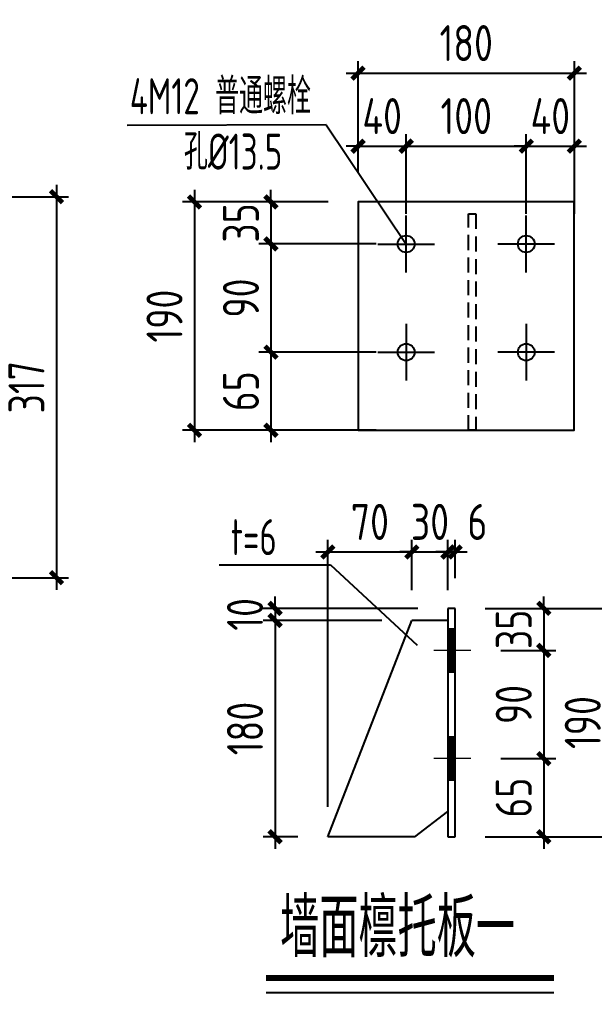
# Model space of a CAD drawing. Extents: x 180850 to 1399066, y 113487 to 334416.
# Drawn here: x 1116649 to 1126225, y 177438 to 193630 of the extents above; entities that cross this region are included whole.
import ezdxf

# ---------------------------------------------------------------- set-up
doc = ezdxf.new("R2010")
doc.units = 0
doc.header["$LTSCALE"] = 1000
doc.linetypes.add('DASHED', pattern=[0.75, 0.5, -0.25])
for name, color, linetype in [('AXIS', 3, 'Continuous'), ('PUB_TEXT', 7, 'Continuous'), ('PZ', 202, 'Continuous'), ('板', 243, 'Continuous'), ('框线', 252, 'Continuous')]:
    doc.layers.add(name, color=color, linetype=linetype)
doc.layers.add('螺栓', color=15, linetype='Continuous', lineweight=18)
doc.styles.add('TSSD_Dimension', font='Tssdeng.shx', dxfattribs={"width": 0.8, "bigfont": 'hztxt.shx'})
doc.styles.add('标准字体', font='tssdeng.shx', dxfattribs={"width": 0.7, "bigfont": 'tssdchn.shx'})
doc.dimstyles.new('TSSD_20_200', dxfattribs={"dimtxt": 600, "dimasz": 200, "dimexe": 200, "dimexo": 500, "dimgap": 200, "dimtad": 1, "dimdec": 0, "dimlfac": 0.05, "dimzin": 0, "dimdsep": 46, "dimtxsty": 'TSSD_Dimension', "dimblk": 'ARCHTICK', "dimblk1": 'ARCHTICK', "dimblk2": 'ARCHTICK', "dimcen": 0, "dimdle": 200, "dimclrt": 7, "dimadec": 0, "dimazin": 0, "dimtfac": 1, "dimtdec": 0, "dimtix": 1, "dimtmove": 2, "dimatfit": 3, "dimfxl": 1, "dimtolj": 1, "dimtzin": 0, "dimarcsym": 0})

# ---------------------------------------------------------------- blocks, each defined once
blk = doc.blocks.new('_ArchTick')
at = {"color": 0, "linetype": 'ByBlock', "const_width": 0.4}
blk.add_lwpolyline([(-0.5, -0.5), (0.5, 0.5)], dxfattribs=at)
blk = doc.blocks.new('*D732')
at = {"layer": 'AXIS', "color": 0, "linetype": 'ByBlock', "lineweight": -2, "transparency": 16777216}
for p, q in [((1117266, 190880), (1117266, 184140)), ((1115020, 190680), (1117466, 190680)), ((1115020, 184340), (1117466, 184340))]:
    blk.add_line(p, q, dxfattribs=at)
at = {"layer": 'Defpoints', "color": 0, "linetype": 'ByBlock', "transparency": 16777216}
for p in [(1114520, 190680), (1114520, 184340), (1117266, 184340)]:
    blk.add_point(p, dxfattribs=at)
at = {"layer": 'AXIS', "color": 0, "linetype": 'ByBlock', "lineweight": -2, "transparency": 16777216, "xscale": 200, "yscale": 200, "zscale": 200}
for p, rotation in [((1117266, 190680), 90), ((1117266, 184340), 270)]:
    blk.add_blockref('_ArchTick', p, dxfattribs=dict(at, rotation=rotation))
at = {"layer": 'AXIS', "color": 7, "linetype": 'ByBlock', "transparency": 16777216, "insert": (1116766, 187510), "char_height": 600, "attachment_point": 5, "rotation": 90, "style": 'TSSD_Dimension'}
blk.add_mtext('\\A1;317', dxfattribs=at)
blk = doc.blocks.new('*D743')
at = {"layer": 'AXIS', "color": 0, "linetype": 'ByBlock', "lineweight": -2, "transparency": 16777216}
for p, q in [((1126528, 184031), (1126528, 179831)), ((1124404, 183831), (1126728, 183831)), ((1124404, 180031), (1126728, 180031))]:
    blk.add_line(p, q, dxfattribs=at)
at = {"layer": 'Defpoints', "color": 0, "linetype": 'ByBlock', "transparency": 16777216}
for p in [(1123904, 183831), (1123904, 180031), (1126528, 180031)]:
    blk.add_point(p, dxfattribs=at)
at = {"layer": 'AXIS', "color": 0, "linetype": 'ByBlock', "lineweight": -2, "transparency": 16777216, "xscale": 200, "yscale": 200, "zscale": 200}
for p, rotation in [((1126528, 183831), 90), ((1126528, 180031), 270)]:
    blk.add_blockref('_ArchTick', p, dxfattribs=dict(at, rotation=rotation))
at = {"layer": 'AXIS', "color": 7, "linetype": 'ByBlock', "transparency": 16777216, "insert": (1126028, 181931), "char_height": 600, "attachment_point": 5, "rotation": 90, "style": 'TSSD_Dimension'}
blk.add_mtext('\\A1;190', dxfattribs=at)
blk = doc.blocks.new('*D744')
at = {"layer": 'AXIS', "color": 0, "linetype": 'ByBlock', "lineweight": -2, "transparency": 16777216}
for p, q in [((1123184, 184131), (1123184, 184969)), ((1123784, 184131), (1123784, 184969)), ((1123184, 184769), (1122984, 184769)), ((1123184, 184769), (1123784, 184769)), ((1123784, 184769), (1123984, 184769))]:
    blk.add_line(p, q, dxfattribs=at)
at = {"layer": 'Defpoints', "color": 0, "linetype": 'ByBlock', "transparency": 16777216}
for p in [(1123784, 184769), (1123184, 183631), (1123784, 183631)]:
    blk.add_point(p, dxfattribs=at)
at = {"layer": 'AXIS', "color": 0, "linetype": 'ByBlock', "lineweight": -2, "transparency": 16777216, "xscale": 200, "yscale": 200, "zscale": 200}
blk.add_blockref('_ArchTick', (1123184, 184769), dxfattribs=at)
at = {"layer": 'AXIS', "color": 0, "linetype": 'ByBlock', "lineweight": -2, "transparency": 16777216, "xscale": 200, "yscale": 200, "zscale": 200, "rotation": 180}
blk.add_blockref('_ArchTick', (1123784, 184769), dxfattribs=at)
at = {"layer": 'AXIS', "color": 7, "linetype": 'ByBlock', "transparency": 16777216, "insert": (1123484, 185269), "char_height": 600, "attachment_point": 5, "style": 'TSSD_Dimension'}
blk.add_mtext('\\A1;30', dxfattribs=at)
blk = doc.blocks.new('*D745')
at = {"layer": 'AXIS', "color": 0, "linetype": 'ByBlock', "lineweight": -2, "transparency": 16777216}
for p, q in [((1125379, 181531), (1125379, 179831)), ((1124666, 181331), (1125579, 181331)), ((1124404, 180031), (1125579, 180031))]:
    blk.add_line(p, q, dxfattribs=at)
at = {"layer": 'Defpoints', "color": 0, "linetype": 'ByBlock', "transparency": 16777216}
for p in [(1124166, 181331), (1123904, 180031), (1125379, 180031)]:
    blk.add_point(p, dxfattribs=at)
at = {"layer": 'AXIS', "color": 0, "linetype": 'ByBlock', "lineweight": -2, "transparency": 16777216, "xscale": 200, "yscale": 200, "zscale": 200}
for p, rotation in [((1125379, 181331), 90), ((1125379, 180031), 270)]:
    blk.add_blockref('_ArchTick', p, dxfattribs=dict(at, rotation=rotation))
at = {"layer": 'AXIS', "color": 7, "linetype": 'ByBlock', "transparency": 16777216, "insert": (1124879, 180681), "char_height": 600, "attachment_point": 5, "rotation": 90, "style": 'TSSD_Dimension'}
blk.add_mtext('\\A1;65', dxfattribs=at)
blk = doc.blocks.new('*D746')
at = {"layer": 'AXIS', "color": 0, "linetype": 'ByBlock', "lineweight": -2, "transparency": 16777216}
for p, q in [((1125379, 183331), (1125379, 181131)), ((1124666, 183131), (1125579, 183131)), ((1124666, 181331), (1125579, 181331))]:
    blk.add_line(p, q, dxfattribs=at)
at = {"layer": 'Defpoints', "color": 0, "linetype": 'ByBlock', "transparency": 16777216}
for p in [(1124166, 183131), (1124166, 181331), (1125379, 181331)]:
    blk.add_point(p, dxfattribs=at)
at = {"layer": 'AXIS', "color": 0, "linetype": 'ByBlock', "lineweight": -2, "transparency": 16777216, "xscale": 200, "yscale": 200, "zscale": 200}
for p, rotation in [((1125379, 183131), 90), ((1125379, 181331), 270)]:
    blk.add_blockref('_ArchTick', p, dxfattribs=dict(at, rotation=rotation))
at = {"layer": 'AXIS', "color": 7, "linetype": 'ByBlock', "transparency": 16777216, "insert": (1124879, 182231), "char_height": 600, "attachment_point": 5, "rotation": 90, "style": 'TSSD_Dimension'}
blk.add_mtext('\\A1;90', dxfattribs=at)
blk = doc.blocks.new('*D747')
at = {"layer": 'AXIS', "color": 0, "linetype": 'ByBlock', "lineweight": -2, "transparency": 16777216}
for p, q in [((1125379, 183831), (1125379, 184031)), ((1124404, 183831), (1125579, 183831)), ((1125379, 183831), (1125379, 183131)), ((1124666, 183131), (1125579, 183131)), ((1125379, 183131), (1125379, 182931))]:
    blk.add_line(p, q, dxfattribs=at)
at = {"layer": 'Defpoints', "color": 0, "linetype": 'ByBlock', "transparency": 16777216}
for p in [(1123904, 183831), (1124166, 183131), (1125379, 183131)]:
    blk.add_point(p, dxfattribs=at)
at = {"layer": 'AXIS', "color": 0, "linetype": 'ByBlock', "lineweight": -2, "transparency": 16777216, "xscale": 200, "yscale": 200, "zscale": 200}
for p, rotation in [((1125379, 183831), 270), ((1125379, 183131), 90)]:
    blk.add_blockref('_ArchTick', p, dxfattribs=dict(at, rotation=rotation))
at = {"layer": 'AXIS', "color": 7, "linetype": 'ByBlock', "transparency": 16777216, "insert": (1124879, 183481), "char_height": 600, "attachment_point": 5, "rotation": 90, "style": 'TSSD_Dimension'}
blk.add_mtext('\\A1;35', dxfattribs=at)
blk = doc.blocks.new('*D748')
at = {"layer": 'AXIS', "color": 0, "linetype": 'ByBlock', "lineweight": -2, "transparency": 16777216}
for p, q in [((1120905, 183831), (1120905, 179831)), ((1122684, 183631), (1120705, 183631)), ((1121284, 180031), (1120705, 180031))]:
    blk.add_line(p, q, dxfattribs=at)
at = {"layer": 'Defpoints', "color": 0, "linetype": 'ByBlock', "transparency": 16777216}
for p in [(1123184, 183631), (1120905, 180031), (1121784, 180031)]:
    blk.add_point(p, dxfattribs=at)
at = {"layer": 'AXIS', "color": 0, "linetype": 'ByBlock', "lineweight": -2, "transparency": 16777216, "xscale": 200, "yscale": 200, "zscale": 200}
for p, rotation in [((1120905, 183631), 90), ((1120905, 180031), 270)]:
    blk.add_blockref('_ArchTick', p, dxfattribs=dict(at, rotation=rotation))
at = {"layer": 'AXIS', "color": 7, "linetype": 'ByBlock', "transparency": 16777216, "insert": (1120405, 181831), "char_height": 600, "attachment_point": 5, "rotation": 90, "style": 'TSSD_Dimension'}
blk.add_mtext('\\A1;180', dxfattribs=at)
blk = doc.blocks.new('*D749')
at = {"layer": 'AXIS', "color": 0, "linetype": 'ByBlock', "lineweight": -2, "transparency": 16777216}
for p, q in [((1120905, 183831), (1120905, 184031)), ((1123284, 183831), (1120705, 183831)), ((1120905, 183831), (1120905, 183631)), ((1122684, 183631), (1120705, 183631)), ((1120905, 183631), (1120905, 183431))]:
    blk.add_line(p, q, dxfattribs=at)
at = {"layer": 'Defpoints', "color": 0, "linetype": 'ByBlock', "transparency": 16777216}
for p in [(1123784, 183831), (1120905, 183631), (1123184, 183631)]:
    blk.add_point(p, dxfattribs=at)
at = {"layer": 'AXIS', "color": 0, "linetype": 'ByBlock', "lineweight": -2, "transparency": 16777216, "xscale": 200, "yscale": 200, "zscale": 200}
for p, rotation in [((1120905, 183831), 270), ((1120905, 183631), 90)]:
    blk.add_blockref('_ArchTick', p, dxfattribs=dict(at, rotation=rotation))
at = {"layer": 'AXIS', "color": 7, "linetype": 'ByBlock', "transparency": 16777216, "insert": (1120405, 183731), "char_height": 600, "attachment_point": 5, "rotation": 90, "style": 'TSSD_Dimension'}
blk.add_mtext('\\A1;10', dxfattribs=at)
blk = doc.blocks.new('*D750')
at = {"layer": 'AXIS', "color": 0, "linetype": 'ByBlock', "lineweight": -2, "transparency": 16777216}
for p, q in [((1123784, 184331), (1123784, 184969)), ((1123904, 184331), (1123904, 184969)), ((1123784, 184769), (1123584, 184769)), ((1123784, 184769), (1123904, 184769)), ((1123904, 184769), (1124104, 184769))]:
    blk.add_line(p, q, dxfattribs=at)
at = {"layer": 'Defpoints', "color": 0, "linetype": 'ByBlock', "transparency": 16777216}
for p in [(1123904, 184769), (1123784, 183831), (1123904, 183831)]:
    blk.add_point(p, dxfattribs=at)
at = {"layer": 'AXIS', "color": 0, "linetype": 'ByBlock', "lineweight": -2, "transparency": 16777216, "xscale": 200, "yscale": 200, "zscale": 200}
blk.add_blockref('_ArchTick', (1123784, 184769), dxfattribs=at)
at = {"layer": 'AXIS', "color": 0, "linetype": 'ByBlock', "lineweight": -2, "transparency": 16777216, "xscale": 200, "yscale": 200, "zscale": 200, "rotation": 180}
blk.add_blockref('_ArchTick', (1123904, 184769), dxfattribs=at)
at = {"layer": 'AXIS', "color": 7, "linetype": 'ByBlock', "transparency": 16777216, "insert": (1124274, 185269), "char_height": 600, "attachment_point": 5, "style": 'TSSD_Dimension'}
blk.add_mtext('\\A1;6', dxfattribs=at)
blk = doc.blocks.new('*D751')
at = {"layer": 'AXIS', "color": 0, "linetype": 'ByBlock', "lineweight": -2, "transparency": 16777216}
for p, q in [((1121784, 180531), (1121784, 184969)), ((1123184, 184131), (1123184, 184969)), ((1121584, 184769), (1123384, 184769))]:
    blk.add_line(p, q, dxfattribs=at)
at = {"layer": 'Defpoints', "color": 0, "linetype": 'ByBlock', "transparency": 16777216}
for p in [(1123184, 184769), (1123184, 183631), (1121784, 180031)]:
    blk.add_point(p, dxfattribs=at)
at = {"layer": 'AXIS', "color": 0, "linetype": 'ByBlock', "lineweight": -2, "transparency": 16777216, "xscale": 200, "yscale": 200, "zscale": 200, "rotation": 180}
blk.add_blockref('_ArchTick', (1121784, 184769), dxfattribs=at)
at = {"layer": 'AXIS', "color": 0, "linetype": 'ByBlock', "lineweight": -2, "transparency": 16777216, "xscale": 200, "yscale": 200, "zscale": 200}
blk.add_blockref('_ArchTick', (1123184, 184769), dxfattribs=at)
at = {"layer": 'AXIS', "color": 7, "linetype": 'ByBlock', "transparency": 16777216, "insert": (1122484, 185269), "char_height": 600, "attachment_point": 5, "style": 'TSSD_Dimension'}
blk.add_mtext('\\A1;70', dxfattribs=at)
blk = doc.blocks.new('*D808')
at = {"layer": 'AXIS', "color": 0, "linetype": 'ByBlock', "lineweight": -2, "transparency": 16777216}
for p, q in [((1122288, 191094), (1122288, 191722)), ((1123088, 190394), (1123088, 191722)), ((1122288, 191522), (1122088, 191522)), ((1122288, 191522), (1123088, 191522)), ((1123088, 191522), (1123288, 191522))]:
    blk.add_line(p, q, dxfattribs=at)
at = {"layer": 'Defpoints', "color": 0, "linetype": 'ByBlock', "transparency": 16777216}
for p in [(1123088, 191522), (1122288, 190594), (1123088, 189894)]:
    blk.add_point(p, dxfattribs=at)
at = {"layer": 'AXIS', "color": 0, "linetype": 'ByBlock', "lineweight": -2, "transparency": 16777216, "xscale": 200, "yscale": 200, "zscale": 200}
blk.add_blockref('_ArchTick', (1122288, 191522), dxfattribs=at)
at = {"layer": 'AXIS', "color": 0, "linetype": 'ByBlock', "lineweight": -2, "transparency": 16777216, "xscale": 200, "yscale": 200, "zscale": 200, "rotation": 180}
blk.add_blockref('_ArchTick', (1123088, 191522), dxfattribs=at)
at = {"layer": 'AXIS', "color": 7, "linetype": 'ByBlock', "transparency": 16777216, "insert": (1122688, 192022), "char_height": 600, "attachment_point": 5, "style": 'TSSD_Dimension'}
blk.add_mtext('\\A1;40', dxfattribs=at)
blk = doc.blocks.new('*D809')
at = {"layer": 'AXIS', "color": 0, "linetype": 'ByBlock', "lineweight": -2, "transparency": 16777216}
for p, q in [((1123088, 190394), (1123088, 191722)), ((1125088, 190394), (1125088, 191722)), ((1122888, 191522), (1125288, 191522))]:
    blk.add_line(p, q, dxfattribs=at)
at = {"layer": 'Defpoints', "color": 0, "linetype": 'ByBlock', "transparency": 16777216}
for p in [(1125088, 191522), (1123088, 189894), (1125088, 189894)]:
    blk.add_point(p, dxfattribs=at)
at = {"layer": 'AXIS', "color": 0, "linetype": 'ByBlock', "lineweight": -2, "transparency": 16777216, "xscale": 200, "yscale": 200, "zscale": 200, "rotation": 180}
blk.add_blockref('_ArchTick', (1123088, 191522), dxfattribs=at)
at = {"layer": 'AXIS', "color": 0, "linetype": 'ByBlock', "lineweight": -2, "transparency": 16777216, "xscale": 200, "yscale": 200, "zscale": 200}
blk.add_blockref('_ArchTick', (1125088, 191522), dxfattribs=at)
at = {"layer": 'AXIS', "color": 7, "linetype": 'ByBlock', "transparency": 16777216, "insert": (1124088, 192022), "char_height": 600, "attachment_point": 5, "style": 'TSSD_Dimension'}
blk.add_mtext('\\A1;100', dxfattribs=at)
blk = doc.blocks.new('*D810')
at = {"layer": 'AXIS', "color": 0, "linetype": 'ByBlock', "lineweight": -2, "transparency": 16777216}
for p, q in [((1125088, 190394), (1125088, 191722)), ((1125888, 190394), (1125888, 191722)), ((1125088, 191522), (1124888, 191522)), ((1125088, 191522), (1125888, 191522)), ((1125888, 191522), (1126088, 191522))]:
    blk.add_line(p, q, dxfattribs=at)
at = {"layer": 'Defpoints', "color": 0, "linetype": 'ByBlock', "transparency": 16777216}
for p in [(1125888, 191522), (1125088, 189894), (1125888, 189894)]:
    blk.add_point(p, dxfattribs=at)
at = {"layer": 'AXIS', "color": 0, "linetype": 'ByBlock', "lineweight": -2, "transparency": 16777216, "xscale": 200, "yscale": 200, "zscale": 200}
blk.add_blockref('_ArchTick', (1125088, 191522), dxfattribs=at)
at = {"layer": 'AXIS', "color": 0, "linetype": 'ByBlock', "lineweight": -2, "transparency": 16777216, "xscale": 200, "yscale": 200, "zscale": 200, "rotation": 180}
blk.add_blockref('_ArchTick', (1125888, 191522), dxfattribs=at)
at = {"layer": 'AXIS', "color": 7, "linetype": 'ByBlock', "transparency": 16777216, "insert": (1125488, 192022), "char_height": 600, "attachment_point": 5, "style": 'TSSD_Dimension'}
blk.add_mtext('\\A1;40', dxfattribs=at)
blk = doc.blocks.new('*D752')
at = {"layer": 'AXIS', "color": 0, "linetype": 'ByBlock', "lineweight": -2, "transparency": 16777216}
for p, q in [((1120837, 190594), (1120837, 190794)), ((1121788, 190594), (1120637, 190594)), ((1120837, 190594), (1120837, 189894)), ((1122588, 189894), (1120637, 189894)), ((1120837, 189894), (1120837, 189694))]:
    blk.add_line(p, q, dxfattribs=at)
at = {"layer": 'Defpoints', "color": 0, "linetype": 'ByBlock', "transparency": 16777216}
for p in [(1122288, 190594), (1120837, 189894), (1123088, 189894)]:
    blk.add_point(p, dxfattribs=at)
at = {"layer": 'AXIS', "color": 0, "linetype": 'ByBlock', "lineweight": -2, "transparency": 16777216, "xscale": 200, "yscale": 200, "zscale": 200}
for p, rotation in [((1120837, 190594), 270), ((1120837, 189894), 90)]:
    blk.add_blockref('_ArchTick', p, dxfattribs=dict(at, rotation=rotation))
at = {"layer": 'AXIS', "color": 7, "linetype": 'ByBlock', "transparency": 16777216, "insert": (1120337, 190244), "char_height": 600, "attachment_point": 5, "rotation": 90, "style": 'TSSD_Dimension'}
blk.add_mtext('\\A1;35', dxfattribs=at)
blk = doc.blocks.new('*D753')
at = {"layer": 'AXIS', "color": 0, "linetype": 'ByBlock', "lineweight": -2, "transparency": 16777216}
for p, q in [((1120837, 190094), (1120837, 187894)), ((1122588, 189894), (1120637, 189894)), ((1122588, 188094), (1120637, 188094))]:
    blk.add_line(p, q, dxfattribs=at)
at = {"layer": 'Defpoints', "color": 0, "linetype": 'ByBlock', "transparency": 16777216}
for p in [(1123088, 189894), (1120837, 188094), (1123088, 188094)]:
    blk.add_point(p, dxfattribs=at)
at = {"layer": 'AXIS', "color": 0, "linetype": 'ByBlock', "lineweight": -2, "transparency": 16777216, "xscale": 200, "yscale": 200, "zscale": 200}
for p, rotation in [((1120837, 189894), 90), ((1120837, 188094), 270)]:
    blk.add_blockref('_ArchTick', p, dxfattribs=dict(at, rotation=rotation))
at = {"layer": 'AXIS', "color": 7, "linetype": 'ByBlock', "transparency": 16777216, "insert": (1120337, 188994), "char_height": 600, "attachment_point": 5, "rotation": 90, "style": 'TSSD_Dimension'}
blk.add_mtext('\\A1;90', dxfattribs=at)
blk = doc.blocks.new('*D754')
at = {"layer": 'AXIS', "color": 0, "linetype": 'ByBlock', "lineweight": -2, "transparency": 16777216}
for p, q in [((1120837, 188294), (1120837, 186594)), ((1122588, 188094), (1120637, 188094)), ((1122588, 186794), (1120637, 186794))]:
    blk.add_line(p, q, dxfattribs=at)
at = {"layer": 'Defpoints', "color": 0, "linetype": 'ByBlock', "transparency": 16777216}
for p in [(1123088, 188094), (1120837, 186794), (1123088, 186794)]:
    blk.add_point(p, dxfattribs=at)
at = {"layer": 'AXIS', "color": 0, "linetype": 'ByBlock', "lineweight": -2, "transparency": 16777216, "xscale": 200, "yscale": 200, "zscale": 200}
for p, rotation in [((1120837, 188094), 90), ((1120837, 186794), 270)]:
    blk.add_blockref('_ArchTick', p, dxfattribs=dict(at, rotation=rotation))
at = {"layer": 'AXIS', "color": 7, "linetype": 'ByBlock', "transparency": 16777216, "insert": (1120337, 187444), "char_height": 600, "attachment_point": 5, "rotation": 90, "style": 'TSSD_Dimension'}
blk.add_mtext('\\A1;65', dxfattribs=at)
blk = doc.blocks.new('*D755')
at = {"layer": 'AXIS', "color": 0, "linetype": 'ByBlock', "lineweight": -2, "transparency": 16777216}
for p, q in [((1119564, 190794), (1119564, 186594)), ((1121788, 190594), (1119364, 190594)), ((1121788, 186794), (1119364, 186794))]:
    blk.add_line(p, q, dxfattribs=at)
at = {"layer": 'Defpoints', "color": 0, "linetype": 'ByBlock', "transparency": 16777216}
for p in [(1122288, 190594), (1119564, 186794), (1122288, 186794)]:
    blk.add_point(p, dxfattribs=at)
at = {"layer": 'AXIS', "color": 0, "linetype": 'ByBlock', "lineweight": -2, "transparency": 16777216, "xscale": 200, "yscale": 200, "zscale": 200}
for p, rotation in [((1119564, 190594), 90), ((1119564, 186794), 270)]:
    blk.add_blockref('_ArchTick', p, dxfattribs=dict(at, rotation=rotation))
at = {"layer": 'AXIS', "color": 7, "linetype": 'ByBlock', "transparency": 16777216, "insert": (1119064, 188694), "char_height": 600, "attachment_point": 5, "rotation": 90, "style": 'TSSD_Dimension'}
blk.add_mtext('\\A1;190', dxfattribs=at)
blk = doc.blocks.new('*D811')
at = {"layer": 'AXIS', "color": 0, "linetype": 'ByBlock', "lineweight": -2, "transparency": 16777216}
for p, q in [((1122288, 191094), (1122288, 192937)), ((1125888, 191094), (1125888, 192937)), ((1122088, 192737), (1126088, 192737))]:
    blk.add_line(p, q, dxfattribs=at)
at = {"layer": 'Defpoints', "color": 0, "linetype": 'ByBlock', "transparency": 16777216}
for p in [(1125888, 192737), (1122288, 190594), (1125888, 190594)]:
    blk.add_point(p, dxfattribs=at)
at = {"layer": 'AXIS', "color": 0, "linetype": 'ByBlock', "lineweight": -2, "transparency": 16777216, "xscale": 200, "yscale": 200, "zscale": 200, "rotation": 180}
blk.add_blockref('_ArchTick', (1122288, 192737), dxfattribs=at)
at = {"layer": 'AXIS', "color": 0, "linetype": 'ByBlock', "lineweight": -2, "transparency": 16777216, "xscale": 200, "yscale": 200, "zscale": 200}
blk.add_blockref('_ArchTick', (1125888, 192737), dxfattribs=at)
at = {"layer": 'AXIS', "color": 7, "linetype": 'ByBlock', "transparency": 16777216, "insert": (1124088, 193237), "char_height": 600, "attachment_point": 5, "style": 'TSSD_Dimension'}
blk.add_mtext('\\A1;180', dxfattribs=at)

msp = doc.modelspace()

# ---------------------------------------------------------------- linework, layer by layer
at = {"color": 3, "linetype": 'ByBlock'}
msp.add_line((1121828.86, 184553.24), (1123270.99, 183219.88), dxfattribs=at)
at = {"color": 3, "const_width": 100, "elevation": 0}
msp.add_lwpolyline([(1120754.96, 177678.11), (1125547.67, 177678.11)], dxfattribs=at)
at = {"color": 3, "elevation": 0}
msp.add_lwpolyline([(1120754.96, 177438.11), (1125547.67, 177438.11)], dxfattribs=at)
at = {"layer": 'AXIS'}
for p, q in [((1121758.59, 191875.12), (1118443.8, 191866.42)), ((1121758.59, 191875.12), (1123087.75, 189893.88)), ((1119975.2, 184553.24), (1121828.86, 184553.24))]:
    msp.add_line(p, q, dxfattribs=at)
at = {"layer": 'PZ'}
for p, q in [((1123903.91, 183830.88), (1123783.91, 183830.88)), ((1123783.91, 183830.88), (1123783.91, 180030.88)), ((1123903.91, 180030.88), (1123903.91, 183830.88)), ((1121783.91, 180030.88), (1123183.91, 183630.88)), ((1123783.91, 183630.88), (1123183.91, 183630.88)), ((1123230.07, 180030.88), (1123783.91, 180451.72)), ((1123230.07, 180030.88), (1121783.91, 180030.88)), ((1123783.91, 180030.88), (1123903.91, 180030.88))]:
    msp.add_line(p, q, dxfattribs=at)
at = {"layer": 'PZ', "elevation": 0}
msp.add_lwpolyline([(1122287.75, 186793.88), (1125887.75, 186793.88), (1125887.75, 190593.88), (1122287.75, 190593.88)], close=True, dxfattribs=at)
at = {"layer": 'PZ'}
for centre in [(1123087.75, 189893.88), (1125087.75, 189893.88), (1123087.75, 188093.88), (1125087.75, 188093.88)]:
    msp.add_circle(centre, 140, dxfattribs=at)
at = {"layer": '板', "linetype": 'DASHED', "ltscale": 0.5}
for p, q in [((1124127.75, 186793.88), (1124127.75, 190393.88)), ((1124127.75, 190393.88), (1124247.75, 190393.88)), ((1124247.75, 190393.88), (1124247.75, 186793.88)), ((1124247.75, 186793.88), (1124127.75, 186793.88))]:
    msp.add_line(p, q, dxfattribs=at)
at = {"layer": '框线'}
for p, q in [((1123087.75, 189421.75), (1123087.75, 190366.02)), ((1125087.75, 189421.75), (1125087.75, 190366.02)), ((1122615.62, 189893.88), (1123559.89, 189893.88)), ((1125559.89, 189893.88), (1124615.62, 189893.88)), ((1123087.75, 188566.02), (1123087.75, 187621.75)), ((1125087.75, 188566.02), (1125087.75, 187621.75)), ((1122615.62, 188093.88), (1123559.89, 188093.88)), ((1125559.89, 188093.88), (1124615.62, 188093.88))]:
    msp.add_line(p, q, dxfattribs=at)
at = {"layer": '螺栓'}
for p, q in [((1124166.09, 183130.88), (1123546.48, 183130.88)), ((1124166.09, 181330.88), (1123546.48, 181330.88))]:
    msp.add_line(p, q, dxfattribs=at)
at = {"layer": '螺栓', "const_width": 750, "elevation": 0}
for points in [[(1123783.91, 183130.88), (1123903.91, 183130.88)], [(1123783.91, 181330.88), (1123903.91, 181330.88)]]:
    msp.add_lwpolyline(points, dxfattribs=at)

# ---------------------------------------------------------------- texts
at = {"style": '标准字体', "width": 0.7}
msp.add_text('墙面檩托板一', height=980, dxfattribs=at).set_placement((1120990.37, 178026.47))
at = {"layer": 'PUB_TEXT', "style": '标准字体', "width": 0.7}
for s, p in [('4M12 普通螺栓', (1118485.86, 192052.74)), ('孔%%c13.5', (1119387.51, 191130.99)), ('t=6', (1120167.31, 184715.92))]:
    msp.add_text(s, height=600, dxfattribs=at).set_placement(p)

# ---------------------------------------------------------------- dimensions: what is measured, and where the dimension line sits
at = {"layer": 'AXIS', "linetype": 'ByBlock'}
for base, p1, p2, picture, middle in [((1125887.75, 192736.53), (1122287.75, 190593.88), (1125887.75, 190593.88), '*D811', (1124087.75, 193236.53)), ((1123087.75, 191521.88), (1122287.75, 190593.88), (1123087.75, 189893.88), '*D808', (1122687.75, 192021.88)), ((1125087.75, 191521.88), (1123087.75, 189893.88), (1125087.75, 189893.88), '*D809', (1124087.75, 192021.88)), ((1125887.75, 191521.88), (1125087.75, 189893.88), (1125887.75, 189893.88), '*D810', (1125487.75, 192021.88)), ((1123183.91, 184768.88), (1121783.91, 180030.88), (1123183.91, 183630.88), '*D751', (1122483.91, 185268.88)), ((1123783.91, 184768.88), (1123183.91, 183630.88), (1123783.91, 183630.88), '*D744', (1123483.91, 185268.88))]:
    dim = msp.add_linear_dim(base=base, p1=p1, p2=p2, dimstyle='TSSD_20_200', dxfattribs=at)
    dim.commit()
    dim.dimension.update_dxf_attribs({"geometry": picture, "text_midpoint": middle})
for base, p1, p2, picture, middle in [((1117266.11, 184339.75), (1114519.51, 190679.75), (1114519.51, 184339.75), '*D732', (1116766.11, 187509.75)), ((1119563.75, 186793.88), (1122287.75, 190593.88), (1122287.75, 186793.88), '*D755', (1119063.75, 188693.88)), ((1120836.75, 189893.88), (1122287.75, 190593.88), (1123087.75, 189893.88), '*D752', (1120336.75, 190243.88)), ((1120836.75, 188093.88), (1123087.75, 189893.88), (1123087.75, 188093.88), '*D753', (1120336.75, 188993.88)), ((1120836.75, 186793.88), (1123087.75, 188093.88), (1123087.75, 186793.88), '*D754', (1120336.75, 187443.88)), ((1120905.01, 183630.88), (1123783.91, 183830.88), (1123183.91, 183630.88), '*D749', (1120405.01, 183730.88)), ((1126528.16, 180030.88), (1123903.91, 183830.88), (1123903.91, 180030.88), '*D743', (1126028.16, 181930.88)), ((1125378.6, 183130.88), (1123903.91, 183830.88), (1124166.09, 183130.88), '*D747', (1124878.6, 183480.88)), ((1120905.01, 180030.88), (1123183.91, 183630.88), (1121783.91, 180030.88), '*D748', (1120405.01, 181830.88)), ((1125378.6, 181330.88), (1124166.09, 183130.88), (1124166.09, 181330.88), '*D746', (1124878.6, 182230.88)), ((1125378.6, 180030.88), (1124166.09, 181330.88), (1123903.91, 180030.88), '*D745', (1124878.6, 180680.88))]:
    dim = msp.add_linear_dim(base=base, p1=p1, p2=p2, angle=90, dimstyle='TSSD_20_200', dxfattribs=at)
    dim.commit()
    dim.dimension.update_dxf_attribs({"geometry": picture, "text_midpoint": middle})
dim = msp.add_linear_dim(base=(1123903.91, 184768.88), p1=(1123783.91, 183830.88), p2=(1123903.91, 183830.88), dimstyle='TSSD_20_200', dxfattribs=at)
dim.commit()
dim.dimension.update_dxf_attribs({"geometry": '*D750', "text_midpoint": (1124273.91, 185268.88), "dimtype": 160})

doc.saveas('drawing.dxf')
